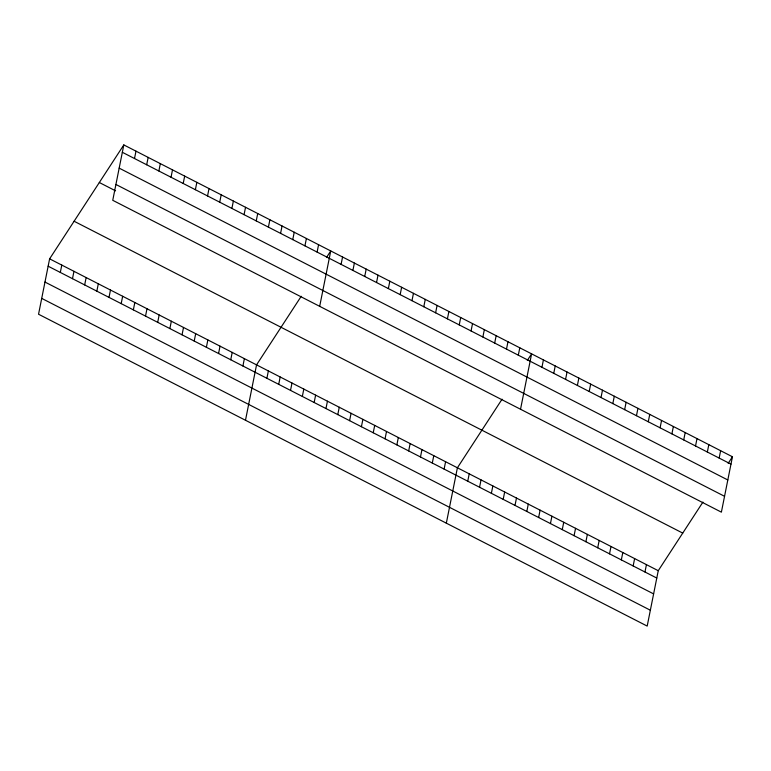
<?xml version="1.0" encoding="UTF-8"?>
<svg xmlns="http://www.w3.org/2000/svg" width="771" height="771" viewBox="0 0 771 771"><rect width="100%" height="100%" fill="white"/><g stroke="black" fill="none" stroke-linecap="round" stroke-linejoin="round"><path stroke-width="1.16" d="M123.813 144.919L112.749 200.306L721.386 512.156L732.45 456.769L123.813 144.919L49.614 258.844L38.55 314.231L647.187 626.081L658.251 570.694L702.921 502.104M60.321 272.452L61.786 265.079M72.493 278.688L73.958 271.325M84.665 284.923L86.14 277.56M96.838 291.159L98.312 283.795M134.511 158.527L135.985 151.164M109.01 297.394L110.484 290.031M146.683 164.763L148.157 157.4M121.182 303.629L122.656 296.266M158.865 170.998L160.329 163.635M133.354 309.865L134.829 302.502M171.037 177.234L172.502 169.871M145.526 316.11L147.001 308.737M183.209 183.469L184.674 176.106M157.698 322.345L159.173 314.982M195.381 189.705L196.846 182.341M169.871 328.581L171.345 321.218M207.553 195.95L209.018 188.577M182.043 334.816L183.517 327.453M219.725 202.185L221.2 194.822M194.215 341.052L195.689 333.689M231.898 208.421L233.372 201.058M206.387 347.287L207.862 339.924M244.07 214.656L245.544 207.293M218.569 353.523L220.034 346.16M256.242 220.891L257.716 213.528M230.741 359.768L232.206 352.395M268.414 227.127L269.889 219.764M242.913 366.003L244.378 358.64M280.586 233.362L282.061 225.999M245.486 420.262L256.55 364.876L301.22 296.295M292.758 239.608L294.233 232.235M266.901 378.291L268.366 370.928M304.93 245.843L306.405 238.48M278.716 384.344L280.181 376.98M317.103 252.078L318.577 244.715M290.522 390.396L291.997 383.033M319.686 306.338L330.749 250.951L326.461 257.533M302.338 396.448L303.813 389.085M341.09 264.366L342.565 257.003M314.154 402.501L315.628 395.137M352.906 270.419L354.381 263.056M325.969 408.553L327.444 401.19M364.722 276.471L366.196 269.108M337.785 414.615L339.259 407.252M376.537 282.523L378.012 275.16M349.6 420.667L351.075 413.304M388.353 288.585L389.827 281.213M361.416 426.72L362.89 419.357M400.168 294.638L401.643 287.275M373.231 432.772L374.696 425.409M411.984 300.69L413.449 293.327M385.047 438.824L386.512 431.461M423.799 306.742L425.264 299.379M396.863 444.877L398.328 437.514M435.615 312.795L437.08 305.432M408.678 450.929L410.143 443.566M447.421 318.847L448.895 311.484M420.484 456.981L421.959 449.618M459.237 324.899L460.711 317.536M432.3 463.034L433.774 455.671M471.052 330.952L472.527 323.589M444.115 469.096L445.59 461.733M482.868 337.004L484.342 329.641M446.332 523.172L457.405 467.785L502.066 399.195M494.683 343.066L496.158 335.693M467.746 481.2L469.221 473.837M506.499 349.118L507.973 341.755M479.562 487.253L481.037 479.89M518.314 355.171L519.789 347.808M491.378 493.305L492.852 485.942M520.531 409.247L531.605 353.86L527.316 360.433M503.193 499.357L504.668 491.994M541.946 367.275L543.41 359.912M515.009 505.41L516.474 498.047M553.761 373.328L555.226 365.965M526.824 511.462L528.289 504.099M565.577 379.38L567.042 372.017M538.64 517.514L540.105 510.151M577.383 385.433L578.857 378.069M550.446 523.576L551.92 516.213M589.198 391.485L590.673 384.122M562.261 529.629L563.736 522.266M601.014 397.547L602.488 390.174M574.077 535.681L575.552 528.318M612.829 403.599L614.304 396.236M585.893 541.734L587.367 534.37M624.645 409.652L626.119 402.289M597.708 547.786L599.183 540.423M636.461 415.704L637.935 408.341M609.524 553.838L610.998 546.475M648.276 421.756L649.751 414.393M621.339 559.891L622.814 552.528M660.092 427.809L661.566 420.446M633.155 565.943L634.629 558.58M671.907 433.861L673.372 426.498M644.97 571.995L646.435 564.632M683.723 439.913L685.188 432.55M695.538 445.966L697.003 438.603M707.344 452.028L708.819 444.655M719.16 458.08L720.634 450.717M728.161 463.342L732.45 456.769M122.338 152.292L730.975 464.132M119.177 168.136L727.814 479.976M115.91 184.462L724.547 496.302M99.324 182.515L115.563 190.832M74.103 221.248L682.74 533.098M49.614 258.844L658.251 570.694M48.149 266.207L656.786 578.057M44.978 282.061L653.615 593.901M41.721 298.387L650.358 610.227"/></g></svg>
